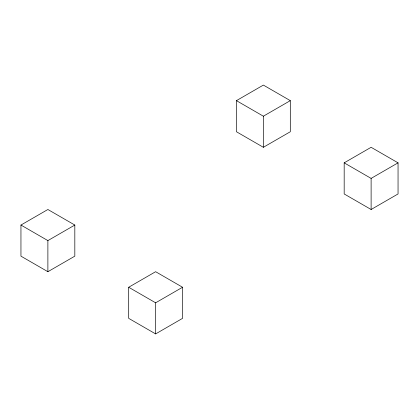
<?xml version="1.0" encoding="UTF-8"?>
<svg xmlns="http://www.w3.org/2000/svg" width="419" height="419" viewBox="0 0 419 419"><rect width="100%" height="100%" fill="white"/><g stroke="black" fill="none" stroke-linecap="round" stroke-linejoin="round"><path stroke-width="0.63" d="M20.95 225.05L47.886 209.5L74.823 225.05L74.823 256.156L47.886 271.706L20.95 256.156L20.95 225.05L47.886 240.6L74.823 225.05M236.436 100.644L263.373 85.088L290.309 100.644L290.309 131.744L263.373 147.294L236.436 131.744L236.436 100.644L263.373 116.194L290.309 100.644M128.691 287.256L155.627 271.706L182.564 287.256L182.564 318.356L155.627 333.912L128.691 318.356L128.691 287.256L155.627 302.806L182.564 287.256M344.177 162.844L371.114 147.294L398.05 162.844L398.05 193.95L371.114 209.5L344.177 193.95L344.177 162.844L371.114 178.4L398.05 162.844M371.114 178.4L371.114 209.5M263.373 116.194L263.373 147.294M155.627 302.806L155.627 333.912M47.886 240.6L47.886 271.706"/></g></svg>
